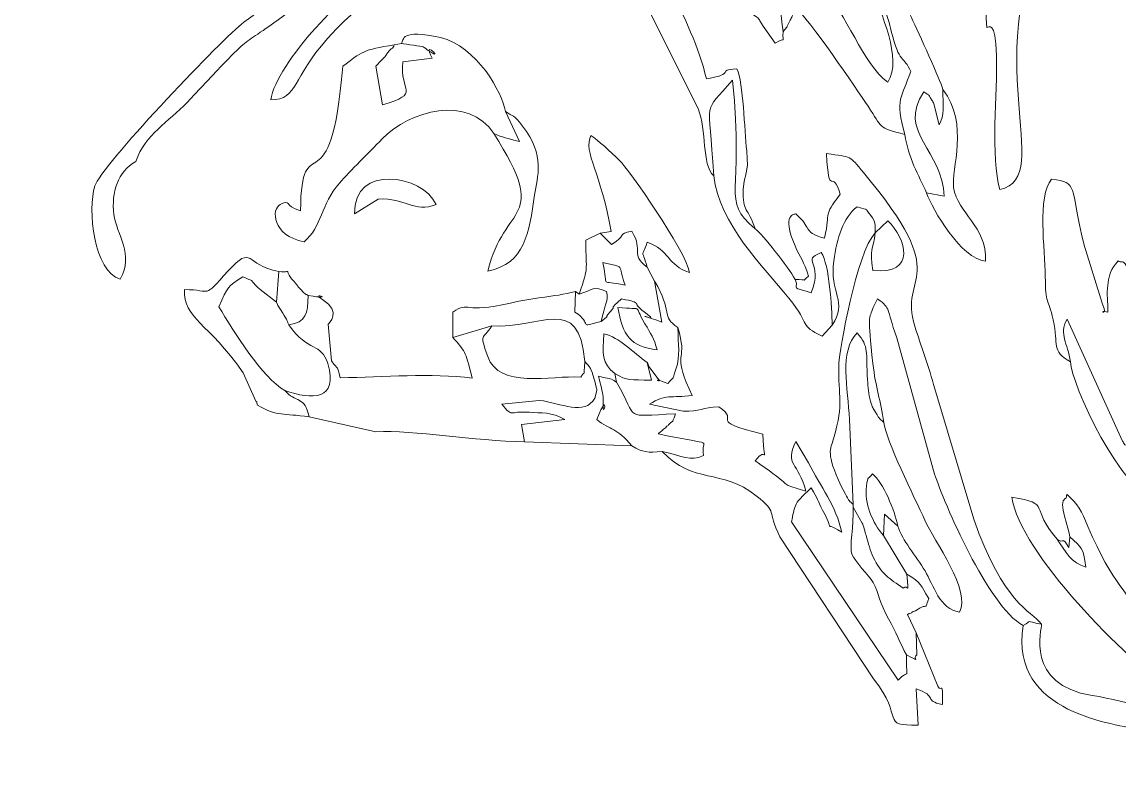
# Model space of a CAD drawing. Header units: millimetres. Extents: x -354 to 179, y -174 to 113.
# Drawn here: x -321.69 to -294.89, y 15.82 to 34.22 of the extents above; entities that cross this region are included whole.
import ezdxf

# ---------------------------------------------------------------- set-up
doc = ezdxf.new("R2010")
doc.units = ezdxf.units.MM
doc.linetypes.add('K5LT32769', pattern=[0])
doc.layers.add('layer 1', color=7, linetype='Continuous')

msp = doc.modelspace()

# ---------------------------------------------------------------- linework, layer by layer
at = {"layer": 'layer 1', "color": 7, "linetype": 'K5LT32769', "lineweight": 18}
for points, knots in [([(-304.1, 37.424), (-304.1, 37.424), (-304.289, 37.984), (-304.289, 37.984), (-304.287, 38.269), (-304.274, 38.24), (-304.54, 38.547), (-304.54, 38.547), (-305.272, 38.277), (-305.272, 38.277), (-305.416, 38.636), (-305.638, 38.902), (-305.917, 39.012), (-306.25, 39.483), (-305.956, 39.163), (-306.363, 39.289), (-306.363, 39.289), (-306.166, 38.766), (-306.166, 38.766), (-306.069, 38.38), (-305.225, 37.352), (-304.953, 36.714), (-304.806, 36.367), (-304.579, 35.83), (-304.41, 35.522), (-304.155, 35.059), (-304.037, 35.055), (-303.811, 34.385), (-303.608, 34.235), (-303.722, 34.31), (-303.584, 34.114), (-303.584, 34.114), (-303.289, 33.696), (-303.289, 33.696), (-303.009, 33.877), (-303.118, 33.655), (-303.098, 33.977), (-303.198, 34.695), (-303.108, 34.539), (-303.465, 35.135), (-303.434, 35.158), (-303.391, 35.183), (-303.367, 35.196), (-303.345, 35.208), (-303.299, 35.238), (-303.274, 35.252), (-303.274, 35.252), (-302.954, 35.385), (-302.954, 35.385), (-303.033, 35.626), (-303.293, 36.312), (-303.413, 36.512), (-303.79, 37.137), (-303.819, 36.663), (-304.1, 37.424)], [0, 0, 0, 0, 0.052632, 0.052632, 0.052632, 0.105263, 0.105263, 0.105263, 0.157895, 0.157895, 0.157895, 0.210526, 0.210526, 0.210526, 0.263158, 0.263158, 0.263158, 0.315789, 0.315789, 0.315789, 0.368421, 0.368421, 0.368421, 0.421053, 0.421053, 0.421053, 0.473684, 0.473684, 0.473684, 0.526316, 0.526316, 0.526316, 0.578947, 0.578947, 0.578947, 0.631579, 0.631579, 0.631579, 0.684211, 0.684211, 0.684211, 0.736842, 0.736842, 0.736842, 0.789474, 0.789474, 0.789474, 0.842105, 0.842105, 0.842105, 0.894737, 0.894737, 0.894737, 1, 1, 1, 1]), ([(-300.714, 36.169), (-300.956, 36.408), (-301.684, 38.252), (-301.603, 39.029), (-301.956, 39.339), (-301.617, 39.146), (-302.025, 39.259), (-302.077, 38.249), (-301.838, 38.392), (-302.279, 38.011), (-302.279, 38.011), (-302.196, 37.638), (-302.196, 37.638), (-301.996, 37.129), (-301.794, 36.856), (-301.557, 36.361), (-301.331, 35.889), (-301.148, 35.523), (-300.938, 35.074), (-300.672, 34.788), (-300.542, 34.363), (-300.455, 33.992), (-300.262, 33.178), (-300.145, 33.399), (-299.98, 33.009), (-300.185, 32.386), (-300.384, 32.331), (-300.122, 31.469), (-300.048, 30.899), (-299.782, 30.475), (-299.595, 30.041), (-299.595, 30.041), (-299.164, 29.958), (-299.164, 29.958), (-299.184, 31.076), (-300.326, 31.511), (-299.663, 32.508), (-299.497, 32.392), (-299.589, 32.506), (-299.464, 32.307), (-299.448, 32.282), (-299.43, 32.247), (-299.416, 32.22), (-299.416, 32.22), (-299.288, 31.701), (-299.288, 31.701), (-299.135, 31.937), (-299.197, 32.167), (-299.195, 32.571), (-299.258, 32.799), (-299.781, 33.937), (-299.964, 34.327), (-300.203, 34.836), (-300.649, 35.766), (-300.714, 36.169)], [0, 0, 0, 0, 0.052632, 0.052632, 0.052632, 0.105263, 0.105263, 0.105263, 0.157895, 0.157895, 0.157895, 0.210526, 0.210526, 0.210526, 0.263158, 0.263158, 0.263158, 0.315789, 0.315789, 0.315789, 0.368421, 0.368421, 0.368421, 0.421053, 0.421053, 0.421053, 0.473684, 0.473684, 0.473684, 0.526316, 0.526316, 0.526316, 0.578947, 0.578947, 0.578947, 0.631579, 0.631579, 0.631579, 0.684211, 0.684211, 0.684211, 0.736842, 0.736842, 0.736842, 0.789474, 0.789474, 0.789474, 0.842105, 0.842105, 0.842105, 0.894737, 0.894737, 0.894737, 1, 1, 1, 1]), ([(-297.038, 37.635), (-297.396, 36.55), (-298.266, 35.253), (-298.121, 34.085), (-298.077, 34.07), (-297.91, 34.293), (-297.885, 33.4), (-297.86, 32.507), (-298.038, 30.894), (-297.801, 30.121), (-296.379, 30.45), (-298.472, 33.362), (-296.45, 37.04), (-295.848, 38.135), (-296.684, 37.439), (-296.019, 38.489), (-295.88, 38.71), (-295.856, 38.692), (-295.783, 39.007), (-296.243, 38.871), (-296.246, 38.824), (-296.521, 38.376), (-296.747, 38.011), (-296.787, 37.934), (-297.038, 37.635)], [0, 0, 0, 0, 0.111111, 0.111111, 0.111111, 0.222222, 0.222222, 0.222222, 0.333333, 0.333333, 0.333333, 0.444444, 0.444444, 0.444444, 0.555556, 0.555556, 0.555556, 0.666667, 0.666667, 0.666667, 0.777778, 0.777778, 0.777778, 1, 1, 1, 1]), ([(-312.71, 37.334), (-312.939, 37.044), (-313.196, 36.96), (-313.615, 36.72), (-313.615, 36.72), (-314.046, 36.474), (-314.36, 36.32), (-314.873, 36.416), (-314.873, 36.416), (-315.224, 36.202), (-315.224, 36.202), (-316.232, 35.823), (-317.826, 36.48), (-318.437, 35.51), (-318.437, 35.51), (-318.408, 35.493), (-318.365, 35.482), (-318.343, 35.474), (-318.343, 35.474), (-318.32, 35.466), (-318.274, 35.448), (-318.247, 35.438), (-318.247, 35.438), (-318.247, 35.438), (-319.045, 35.143), (-319.045, 35.143), (-319.045, 35.143), (-319.174, 35.597), (-319.174, 35.597), (-319.471, 35.974), (-319.662, 35.727), (-320.534, 35.787), (-320.534, 35.787), (-320.006, 36.034), (-320.247, 35.75), (-319.914, 36.081), (-320.556, 36.186), (-320.656, 36.218), (-321.035, 35.76), (-321.035, 35.76), (-320.175, 35.538), (-320.175, 35.538), (-319.762, 35.546), (-319.828, 35.644), (-319.424, 35.586), (-319.424, 35.586), (-319.424, 35.586), (-319.195, 35.51), (-319.195, 35.51), (-319.398, 35.087), (-319.103, 35.368), (-319.587, 35.153), (-319.587, 35.153), (-319.587, 35.153), (-321.011, 34.704), (-321.011, 34.704), (-321.691, 34.775), (-321.325, 34.71), (-321.465, 34.573), (-320.193, 34.474), (-319.544, 34.567), (-318.296, 34.613), (-318.296, 34.613), (-316.225, 34.688), (-316.744, 34.85), (-315.984, 34.964), (-315.984, 34.964), (-315.984, 34.964), (-315.431, 34.885), (-315.431, 34.885), (-315.736, 34.528), (-316.024, 34.423), (-316.327, 34.166), (-316.975, 33.614), (-319.75, 30.71), (-319.91, 30.211), (-319.91, 30.211), (-320.095, 29.637), (-319.93, 28.114), (-319.295, 27.938), (-319.295, 27.938), (-318.938, 28.531), (-319.382, 29.032), (-319.444, 29.512), (-319.444, 29.512), (-319.514, 30.057), (-319.345, 30.562), (-318.912, 30.807), (-318.912, 30.807), (-318.672, 31.481), (-318.113, 31.771), (-317.658, 32.252), (-315.678, 34.346), (-316.711, 33.276), (-314.863, 34.699), (-314.863, 34.699), (-314.562, 34.931), (-314.372, 35.115), (-314.122, 35.339), (-314.122, 35.339), (-313.418, 35.976), (-313.418, 35.976), (-314.164, 35.891), (-314.164, 35.891), (-314.057, 36.169), (-314.025, 36.373), (-313.728, 36.474), (-313.728, 36.474), (-313.002, 36.72), (-313.377, 36.532), (-313.254, 36.261), (-313.254, 36.261), (-312.813, 36.555), (-312.718, 36.69), (-312.383, 36.979), (-311.593, 37.66), (-311.811, 37.237), (-311.558, 37.885), (-311.558, 37.885), (-312.214, 37.766), (-312.138, 37.619), (-312.71, 37.334)], [0, 0, 0, 0, 0.027778, 0.027778, 0.027778, 0.027778, 0.055556, 0.055556, 0.055556, 0.083333, 0.083333, 0.083333, 0.111111, 0.111111, 0.111111, 0.111111, 0.138889, 0.138889, 0.138889, 0.138889, 0.166667, 0.166667, 0.166667, 0.166667, 0.194444, 0.194444, 0.194444, 0.222222, 0.222222, 0.222222, 0.25, 0.25, 0.25, 0.25, 0.277778, 0.277778, 0.277778, 0.305556, 0.305556, 0.305556, 0.333333, 0.333333, 0.333333, 0.361111, 0.361111, 0.361111, 0.361111, 0.388889, 0.388889, 0.388889, 0.416667, 0.416667, 0.416667, 0.416667, 0.444444, 0.444444, 0.444444, 0.472222, 0.472222, 0.472222, 0.5, 0.5, 0.5, 0.5, 0.527778, 0.527778, 0.527778, 0.527778, 0.555556, 0.555556, 0.555556, 0.583333, 0.583333, 0.583333, 0.611111, 0.611111, 0.611111, 0.611111, 0.638889, 0.638889, 0.638889, 0.638889, 0.666667, 0.666667, 0.666667, 0.666667, 0.694444, 0.694444, 0.694444, 0.694444, 0.722222, 0.722222, 0.722222, 0.75, 0.75, 0.75, 0.75, 0.777778, 0.777778, 0.777778, 0.805556, 0.805556, 0.833333, 0.833333, 0.833333, 0.861111, 0.861111, 0.861111, 0.861111, 0.888889, 0.888889, 0.888889, 0.888889, 0.916667, 0.916667, 0.916667, 0.944444, 0.944444, 0.944444, 0.944444, 1, 1, 1, 1]), ([(-300.938, 35.074), (-300.714, 34.428), (-300.173, 33.327), (-300.539, 32.748), (-301.138, 33.17), (-301.56, 34.457), (-302.14, 35.045), (-303.087, 36.004), (-302.946, 36.905), (-303.448, 37.363), (-303.763, 37.559), (-303.637, 37.081), (-303.729, 37.604), (-303.931, 37.21), (-303.649, 37.493), (-304.1, 37.424), (-303.819, 36.663), (-303.79, 37.137), (-303.413, 36.512), (-303.293, 36.312), (-303.033, 35.626), (-302.954, 35.385), (-302.954, 35.385), (-303.274, 35.252), (-303.274, 35.252), (-303.299, 35.238), (-303.345, 35.208), (-303.367, 35.196), (-303.391, 35.183), (-303.434, 35.158), (-303.465, 35.135), (-303.108, 34.539), (-303.198, 34.695), (-303.098, 33.977), (-302.983, 34.119), (-303.031, 34.051), (-302.922, 34.26), (-302.907, 34.287), (-302.888, 34.329), (-302.875, 34.356), (-302.862, 34.382), (-302.841, 34.428), (-302.831, 34.45), (-302.82, 34.472), (-302.806, 34.514), (-302.789, 34.544), (-302.475, 34.327), (-301.305, 32.573), (-301.022, 32.156), (-300.661, 31.625), (-300.808, 31.645), (-300.122, 31.469), (-300.384, 32.331), (-300.185, 32.386), (-299.98, 33.009), (-300.145, 33.399), (-300.262, 33.178), (-300.455, 33.992), (-300.542, 34.363), (-300.672, 34.788), (-300.938, 35.074)], [0, 0, 0, 0, 0.047619, 0.047619, 0.047619, 0.095238, 0.095238, 0.095238, 0.142857, 0.142857, 0.142857, 0.190476, 0.190476, 0.190476, 0.238095, 0.238095, 0.238095, 0.285714, 0.285714, 0.285714, 0.333333, 0.333333, 0.333333, 0.380952, 0.380952, 0.380952, 0.428571, 0.428571, 0.428571, 0.47619, 0.47619, 0.47619, 0.52381, 0.52381, 0.52381, 0.571429, 0.571429, 0.571429, 0.619048, 0.619048, 0.619048, 0.666667, 0.666667, 0.666667, 0.714286, 0.714286, 0.714286, 0.761905, 0.761905, 0.761905, 0.809524, 0.809524, 0.809524, 0.857143, 0.857143, 0.857143, 0.904762, 0.904762, 0.904762, 1, 1, 1, 1]), ([(-305.833, 35.055), (-305.833, 35.055), (-306.391, 35.915), (-306.391, 35.915), (-306.489, 35.508), (-306.489, 35.508), (-306.736, 35.855), (-306.858, 36.099), (-307.306, 36.372), (-307.306, 36.372), (-305.176, 32.104), (-305.176, 32.104), (-304.951, 31.561), (-305.096, 30.755), (-304.791, 30.455), (-304.913, 32.456), (-305.068, 31.934), (-304.332, 32.796), (-304.03, 29.91), (-304.645, 29.923), (-303.779, 29.163), (-303.953, 29.697), (-304.095, 29.55), (-304.069, 30.125), (-304.05, 30.558), (-303.924, 30.462), (-303.987, 31.067), (-304.042, 31.592), (-304.066, 32.716), (-304.224, 33.073), (-304.775, 33.03), (-304.199, 32.968), (-304.971, 32.824), (-305.141, 33.603), (-305.539, 34.35), (-305.833, 35.055)], [0, 0, 0, 0, 0.076923, 0.076923, 0.153846, 0.153846, 0.153846, 0.230769, 0.230769, 0.230769, 0.307692, 0.307692, 0.307692, 0.384615, 0.384615, 0.384615, 0.461538, 0.461538, 0.461538, 0.538462, 0.538462, 0.538462, 0.615385, 0.615385, 0.615385, 0.692308, 0.692308, 0.692308, 0.769231, 0.769231, 0.769231, 0.846154, 0.846154, 0.846154, 1, 1, 1, 1]), ([(-312.874, 35.437), (-313.734, 35.064), (-315.475, 33.217), (-315.613, 32.311), (-314.925, 32.337), (-315.103, 32.836), (-314.224, 33.81), (-312.969, 35.202), (-313.196, 34.39), (-312.646, 35.259), (-312.646, 35.259), (-313.052, 35.101), (-313.052, 35.101), (-312.942, 35.203), (-312.974, 35.304), (-312.874, 35.437)], [0, 0, 0, 0, 0.166667, 0.166667, 0.166667, 0.333333, 0.333333, 0.333333, 0.5, 0.5, 0.5, 0.666667, 0.666667, 0.666667, 1, 1, 1, 1]), ([(-309.881, 32.033), (-309.954, 32.489), (-310.583, 33.629), (-311.47, 33.835), (-312.439, 34.061), (-312.373, 33.775), (-312.415, 33.694), (-312.332, 33.679), (-311.907, 33.615), (-311.893, 33.609), (-311.863, 33.597), (-311.786, 33.535), (-311.768, 33.523), (-311.33, 33.211), (-311.945, 33.853), (-311.671, 33.33), (-311.671, 33.33), (-312.387, 33.242), (-312.387, 33.242), (-312.477, 32.497), (-311.91, 32.488), (-312.882, 32.191), (-312.882, 32.191), (-313.042, 33.134), (-313.042, 33.134), (-312.922, 33.281), (-312.816, 33.37), (-312.815, 33.372), (-312.809, 33.379), (-312.726, 33.538), (-312.669, 33.557), (-312.613, 33.575), (-312.618, 33.621), (-312.596, 33.655), (-313.351, 33.541), (-313.398, 33.484), (-313.854, 33.134), (-314.144, 29.526), (-314.874, 31.752), (-314.885, 29.602), (-314.885, 29.602), (-315.32, 29.738), (-315.094, 29.889), (-315.379, 29.759), (-315.605, 29.656), (-315.581, 28.986), (-314.793, 28.85), (-314.374, 29.203), (-314.384, 29.769), (-313.937, 30.278), (-313.65, 30.604), (-313.241, 30.997), (-312.893, 31.359), (-312.226, 32.054), (-310.772, 32.45), (-310.166, 31.489), (-309.947, 31.396), (-309.842, 31.375), (-309.539, 31.299), (-309.539, 31.299), (-309.881, 32.033), (-309.881, 32.033)], [0, 0, 0, 0, 0.047619, 0.047619, 0.047619, 0.095238, 0.095238, 0.095238, 0.142857, 0.142857, 0.142857, 0.190476, 0.190476, 0.190476, 0.238095, 0.238095, 0.238095, 0.285714, 0.285714, 0.285714, 0.333333, 0.333333, 0.333333, 0.380952, 0.380952, 0.380952, 0.428571, 0.428571, 0.428571, 0.47619, 0.47619, 0.47619, 0.52381, 0.52381, 0.52381, 0.571429, 0.571429, 0.571429, 0.619048, 0.619048, 0.619048, 0.619048, 0.666667, 0.666667, 0.666667, 0.714286, 0.714286, 0.714286, 0.761905, 0.761905, 0.761905, 0.809524, 0.809524, 0.809524, 0.857143, 0.857143, 0.857143, 0.904762, 0.904762, 0.904762, 1, 1, 1, 1]), ([(-312.415, 33.694), (-312.415, 33.694), (-312.596, 33.655), (-312.596, 33.655), (-312.618, 33.621), (-312.613, 33.575), (-312.669, 33.557), (-312.726, 33.538), (-312.809, 33.379), (-312.815, 33.372), (-312.816, 33.37), (-312.922, 33.281), (-313.042, 33.134), (-313.042, 33.134), (-312.882, 32.191), (-312.882, 32.191), (-311.91, 32.488), (-312.477, 32.497), (-312.387, 33.242), (-312.387, 33.242), (-311.671, 33.33), (-311.671, 33.33), (-311.945, 33.853), (-311.33, 33.211), (-311.768, 33.523), (-311.786, 33.535), (-311.863, 33.597), (-311.893, 33.609), (-311.907, 33.615), (-312.332, 33.679), (-312.415, 33.694)], [0, 0, 0, 0, 0.090909, 0.090909, 0.090909, 0.181818, 0.181818, 0.181818, 0.272727, 0.272727, 0.272727, 0.363636, 0.363636, 0.363636, 0.454545, 0.454545, 0.454545, 0.545455, 0.545455, 0.545455, 0.636364, 0.636364, 0.636364, 0.727273, 0.727273, 0.727273, 0.818182, 0.818182, 0.818182, 1, 1, 1, 1]), ([(-302.806, 27.929), (-302.965, 28.223), (-303.608, 29.044), (-303.779, 29.163), (-304.645, 29.923), (-304.03, 29.91), (-304.332, 32.796), (-305.068, 31.934), (-304.913, 32.456), (-304.791, 30.455), (-304.663, 29.292), (-303.583, 28.241), (-302.958, 27.469), (-302.401, 26.783), (-302.712, 26.81), (-302.143, 26.542), (-302.143, 26.542), (-301.901, 26.809), (-301.901, 26.809), (-301.906, 27.264), (-301.966, 28.275), (-302.164, 28.583), (-302.692, 28.383), (-302.089, 28.367), (-302.414, 27.604), (-302.994, 27.762), (-302.678, 27.692), (-302.806, 27.929)], [0, 0, 0, 0, 0.1, 0.1, 0.1, 0.2, 0.2, 0.2, 0.3, 0.3, 0.3, 0.4, 0.4, 0.4, 0.5, 0.5, 0.5, 0.6, 0.6, 0.6, 0.7, 0.7, 0.7, 0.8, 0.8, 0.8, 1, 1, 1, 1]), ([(-299.195, 32.571), (-299.197, 32.167), (-299.135, 31.937), (-299.288, 31.701), (-299.288, 31.701), (-299.416, 32.22), (-299.416, 32.22), (-299.43, 32.247), (-299.448, 32.282), (-299.464, 32.307), (-299.589, 32.506), (-299.497, 32.392), (-299.663, 32.508), (-300.326, 31.511), (-299.184, 31.076), (-299.164, 29.958), (-299.164, 29.958), (-299.595, 30.041), (-299.595, 30.041), (-299.445, 29.633), (-298.75, 28.427), (-298.15, 28.373), (-298.125, 29.251), (-298.834, 29.53), (-298.932, 30.175), (-298.999, 30.61), (-298.539, 31.718), (-299.195, 32.571)], [0, 0, 0, 0, 0.1, 0.1, 0.1, 0.2, 0.2, 0.2, 0.3, 0.3, 0.3, 0.4, 0.4, 0.4, 0.5, 0.5, 0.5, 0.6, 0.6, 0.6, 0.7, 0.7, 0.7, 0.8, 0.8, 0.8, 1, 1, 1, 1]), ([(-309.881, 32.033), (-309.881, 32.033), (-309.539, 31.299), (-309.539, 31.299), (-309.842, 31.375), (-309.947, 31.396), (-310.166, 31.489), (-308.771, 29.319), (-309.911, 29.813), (-310.312, 28.129), (-309.402, 28.317), (-309.303, 29.062), (-309.167, 29.995), (-309.102, 30.435), (-308.897, 30.952), (-309.463, 31.675), (-309.692, 31.969), (-309.674, 31.893), (-309.881, 32.033)], [0, 0, 0, 0, 0.142857, 0.142857, 0.142857, 0.285714, 0.285714, 0.285714, 0.428571, 0.428571, 0.428571, 0.571429, 0.571429, 0.571429, 0.714286, 0.714286, 0.714286, 1, 1, 1, 1]), ([(-307.565, 29.058), (-307.565, 29.058), (-307.291, 28.784), (-307.291, 28.784), (-306.913, 29), (-307.163, 29.035), (-306.791, 29.104), (-306.489, 28.586), (-306.859, 28.574), (-306.416, 28.227), (-306.562, 28.752), (-306.561, 28.387), (-306.415, 28.835), (-305.877, 28.656), (-305.924, 28.263), (-305.382, 28.094), (-305.472, 28.64), (-306.898, 30.644), (-307.082, 30.827), (-307.324, 31.067), (-307.621, 31.319), (-307.791, 31.446), (-307.995, 31.037), (-307.526, 30.503), (-307.299, 29.099), (-307.299, 29.099), (-307.565, 29.058), (-307.565, 29.058)], [0, 0, 0, 0, 0.1, 0.1, 0.1, 0.2, 0.2, 0.2, 0.3, 0.3, 0.3, 0.4, 0.4, 0.4, 0.5, 0.5, 0.5, 0.6, 0.6, 0.6, 0.7, 0.7, 0.7, 0.8, 0.8, 0.8, 1, 1, 1, 1]), ([(-302.806, 27.929), (-302.678, 27.692), (-302.994, 27.762), (-302.414, 27.604), (-302.414, 27.604), (-302.089, 28.367), (-302.692, 28.383), (-302.164, 28.583), (-302.164, 28.583), (-301.966, 28.275), (-301.906, 27.264), (-301.901, 26.809), (-301.901, 26.809), (-301.506, 27.381), (-301.97, 27.604), (-301.86, 28.382), (-301.86, 28.382), (-301.781, 28.942), (-301.625, 29.436), (-301.289, 29.701), (-301.289, 29.701), (-300.951, 29.568), (-301.161, 29.754), (-300.958, 29.49), (-300.958, 29.49), (-300.818, 29.308), (-300.859, 29.29), (-300.848, 29.068), (-300.848, 29.068), (-301.299, 28.578), (-301.727, 26.164), (-301.735, 25.889), (-301.735, 25.889), (-301.759, 24.974), (-301.595, 24.98), (-301.865, 24.035), (-301.865, 24.035), (-301.938, 23.778), (-302.064, 23.698), (-301.675, 22.878), (-301.675, 22.878), (-301.675, 22.878), (-301.585, 22.697), (-301.585, 22.697), (-301.462, 22.489), (-301.545, 22.585), (-301.386, 22.428), (-301.386, 22.428), (-301.473, 24.505), (-301.473, 24.505), (-301.518, 25.273), (-301.734, 26.17), (-301.289, 26.626), (-300.985, 26.267), (-301.082, 26.179), (-301.034, 25.472), (-301.034, 25.472), (-301.022, 25.301), (-301.013, 25.124), (-300.962, 24.957), (-300.962, 24.957), (-300.907, 24.777), (-300.915, 24.806), (-300.841, 24.685), (-300.841, 24.685), (-300.708, 24.468), (-300.773, 24.573), (-300.634, 24.435), (-300.714, 24.98), (-300.836, 25.272), (-300.904, 25.875), (-300.904, 25.875), (-301.042, 27.087), (-300.991, 26.96), (-300.897, 27.24), (-300.897, 27.24), (-300.897, 27.24), (-300.789, 27.455), (-300.789, 27.455), (-300.443, 27.189), (-300.592, 27.265), (-300.323, 26.504), (-300.323, 26.504), (-300.323, 26.504), (-299.396, 23.173), (-299.396, 23.173), (-299.174, 22.482), (-298.093, 19.954), (-297.235, 19.471), (-297.235, 19.471), (-296.984, 19.611), (-297.232, 19.588), (-296.783, 19.505), (-296.783, 19.505), (-297.056, 19.856), (-297.711, 19.99), (-298.441, 22.074), (-298.441, 22.074), (-298.441, 22.074), (-299.394, 25.259), (-299.394, 25.259), (-299.534, 25.782), (-299.734, 26.328), (-299.88, 26.784), (-299.88, 26.784), (-300.298, 28.082), (-298.89, 27.862), (-301.135, 30.542), (-301.135, 30.542), (-301.493, 30.968), (-301.402, 30.913), (-302.038, 31.003), (-302.038, 31.003), (-301.974, 29.861), (-301.889, 30.684), (-301.704, 30.008), (-301.704, 30.008), (-302.144, 29.408), (-301.923, 29.664), (-302.086, 28.932), (-302.086, 28.932), (-302.652, 29.101), (-302.373, 29.181), (-302.789, 29.53), (-302.789, 29.53), (-302.801, 29.512), (-303.15, 29.551), (-302.806, 28.75), (-302.806, 28.75), (-302.67, 28.434), (-302.596, 28.392), (-302.476, 28.007), (-302.476, 28.007), (-302.665, 27.856), (-302.468, 27.932), (-302.806, 27.929)], [0, 0, 0, 0, 0.027027, 0.027027, 0.027027, 0.027027, 0.054054, 0.054054, 0.054054, 0.054054, 0.081081, 0.081081, 0.081081, 0.081081, 0.108108, 0.108108, 0.108108, 0.108108, 0.135135, 0.135135, 0.135135, 0.135135, 0.162162, 0.162162, 0.162162, 0.162162, 0.189189, 0.189189, 0.189189, 0.189189, 0.216216, 0.216216, 0.216216, 0.216216, 0.243243, 0.243243, 0.243243, 0.243243, 0.27027, 0.27027, 0.27027, 0.27027, 0.297297, 0.297297, 0.297297, 0.324324, 0.324324, 0.324324, 0.351351, 0.351351, 0.351351, 0.378378, 0.378378, 0.378378, 0.405405, 0.405405, 0.405405, 0.405405, 0.432432, 0.432432, 0.432432, 0.432432, 0.459459, 0.459459, 0.459459, 0.459459, 0.486486, 0.486486, 0.486486, 0.513514, 0.513514, 0.513514, 0.513514, 0.540541, 0.540541, 0.540541, 0.540541, 0.567568, 0.567568, 0.567568, 0.594595, 0.594595, 0.594595, 0.594595, 0.621622, 0.621622, 0.621622, 0.648649, 0.648649, 0.648649, 0.648649, 0.675676, 0.675676, 0.675676, 0.675676, 0.702703, 0.702703, 0.702703, 0.702703, 0.72973, 0.72973, 0.72973, 0.756757, 0.756757, 0.756757, 0.756757, 0.783784, 0.783784, 0.783784, 0.783784, 0.810811, 0.810811, 0.810811, 0.810811, 0.837838, 0.837838, 0.837838, 0.837838, 0.864865, 0.864865, 0.864865, 0.864865, 0.891892, 0.891892, 0.891892, 0.891892, 0.918919, 0.918919, 0.918919, 0.918919, 0.945946, 0.945946, 0.945946, 0.945946, 1, 1, 1, 1]), ([(-312.986, 29.891), (-312.315, 29.924), (-312.113, 29.546), (-311.574, 29.758), (-311.897, 30.484), (-313.603, 30.767), (-313.565, 29.528), (-313.565, 29.528), (-312.986, 29.891), (-312.986, 29.891)], [0, 0, 0, 0, 0.25, 0.25, 0.25, 0.5, 0.5, 0.5, 1, 1, 1, 1]), ([(-296.075, 25.912), (-296.144, 26.388), (-296.366, 26.564), (-296.162, 26.959), (-296.162, 26.959), (-294.807, 23.98), (-294.807, 23.98), (-294.79, 23.951), (-294.769, 23.917), (-294.752, 23.891), (-294.752, 23.891), (-294.426, 23.873), (-294.426, 23.873), (-294.321, 24.285), (-294.43, 24.204), (-294.457, 24.662), (-294.457, 24.662), (-294.075, 24.547), (-294.075, 24.547), (-294.22, 24.921), (-294.476, 25.173), (-294.286, 25.617), (-294.142, 25.401), (-293.841, 24.457), (-293.759, 24.173), (-293.423, 24.443), (-293.152, 23.623), (-293.717, 25.29), (-293.717, 25.29), (-294.439, 27.348), (-294.439, 27.348), (-294.741, 28.641), (-294.781, 28.275), (-294.912, 28.382), (-295.098, 28.157), (-295.136, 28.107), (-295.179, 27.623), (-295.184, 27.563), (-295.161, 27.23), (-295.162, 27.132), (-295.448, 27.205), (-295.138, 26.98), (-295.296, 27.321), (-295.296, 27.321), (-295.745, 28.768), (-295.745, 28.768), (-296.109, 30.27), (-295.873, 30.28), (-296.537, 30.379), (-296.898, 29.944), (-296.697, 28.669), (-296.693, 28.001), (-296.688, 27.292), (-296.623, 27.493), (-296.501, 26.943), (-296.359, 26.301), (-296.566, 26.202), (-296.075, 25.912)], [0, 0, 0, 0, 0.05, 0.05, 0.05, 0.1, 0.1, 0.1, 0.15, 0.15, 0.15, 0.2, 0.2, 0.2, 0.25, 0.25, 0.25, 0.3, 0.3, 0.3, 0.35, 0.35, 0.35, 0.4, 0.4, 0.4, 0.45, 0.45, 0.45, 0.5, 0.5, 0.5, 0.55, 0.55, 0.55, 0.6, 0.6, 0.6, 0.65, 0.65, 0.65, 0.7, 0.7, 0.7, 0.75, 0.75, 0.75, 0.8, 0.8, 0.8, 0.85, 0.85, 0.85, 0.9, 0.9, 0.9, 1, 1, 1, 1]), ([(-300.848, 29.068), (-300.898, 28.627), (-300.994, 28.69), (-300.906, 28.145), (-299.827, 28.037), (-300.092, 28.925), (-300.539, 29.362), (-300.539, 29.362), (-300.848, 29.068), (-300.848, 29.068)], [0, 0, 0, 0, 0.25, 0.25, 0.25, 0.5, 0.5, 0.5, 1, 1, 1, 1]), ([(-300.848, 29.068), (-300.848, 29.068), (-300.539, 29.362), (-300.539, 29.362), (-300.092, 28.925), (-299.827, 28.037), (-300.906, 28.145), (-300.994, 28.69), (-300.898, 28.627), (-300.848, 29.068)], [0, 0, 0, 0, 0.25, 0.25, 0.25, 0.5, 0.5, 0.5, 1, 1, 1, 1]), ([(-306.235, 27.882), (-306.235, 27.882), (-306.416, 28.227), (-306.416, 28.227), (-306.859, 28.574), (-306.489, 28.586), (-306.791, 29.104), (-307.163, 29.035), (-306.913, 29), (-307.291, 28.784), (-307.291, 28.784), (-307.565, 29.058), (-307.565, 29.058), (-307.917, 28.883), (-307.917, 28.883), (-307.915, 28.058), (-307.838, 28.301), (-308.076, 27.567), (-307.746, 27.675), (-307.716, 27.781), (-307.415, 27.633), (-307.35, 27.405), (-307.466, 27.303), (-307.54, 26.904), (-307.255, 27.128), (-307.523, 26.912), (-307.318, 27.14), (-307.148, 27.329), (-307.384, 27.16), (-307.041, 27.452), (-306.475, 27.344), (-306.859, 27.379), (-306.421, 27.082), (-306.052, 26.83), (-306.966, 27.215), (-306.06, 26.883), (-306.06, 26.883), (-306.235, 27.882), (-306.235, 27.882)], [0, 0, 0, 0, 0.071429, 0.071429, 0.071429, 0.142857, 0.142857, 0.142857, 0.214286, 0.214286, 0.214286, 0.285714, 0.285714, 0.357143, 0.357143, 0.357143, 0.428571, 0.428571, 0.428571, 0.5, 0.5, 0.5, 0.571429, 0.571429, 0.571429, 0.642857, 0.642857, 0.642857, 0.714286, 0.714286, 0.714286, 0.785714, 0.785714, 0.785714, 0.857143, 0.857143, 0.857143, 1, 1, 1, 1]), ([(-315.271, 25.215), (-315.813, 25.519), (-316.529, 26.67), (-316.879, 27.257), (-316.653, 27.754), (-316.683, 27.761), (-316.294, 27.988), (-315.924, 27.837), (-316.192, 27.958), (-315.872, 27.685), (-315.872, 27.685), (-315.47, 27.373), (-315.47, 27.373), (-315.419, 28.12), (-315.419, 28.12), (-316.25, 28.275), (-316.04, 28.802), (-316.653, 28.134), (-317.302, 27.425), (-317.017, 27.686), (-317.72, 27.678), (-317.757, 26.974), (-317.143, 26.881), (-316.284, 25.644), (-316.284, 25.644), (-315.976, 24.953), (-315.976, 24.953), (-315.935, 24.937), (-315.957, 24.885), (-315.939, 24.855), (-315.424, 24.567), (-315.323, 24.668), (-314.677, 24.571), (-314.775, 25.09), (-315.01, 24.904), (-315.271, 25.215)], [0, 0, 0, 0, 0.076923, 0.076923, 0.076923, 0.153846, 0.153846, 0.153846, 0.230769, 0.230769, 0.230769, 0.307692, 0.307692, 0.384615, 0.384615, 0.384615, 0.461538, 0.461538, 0.461538, 0.538462, 0.538462, 0.538462, 0.615385, 0.615385, 0.615385, 0.692308, 0.692308, 0.692308, 0.769231, 0.769231, 0.769231, 0.846154, 0.846154, 0.846154, 1, 1, 1, 1]), ([(-315.419, 28.12), (-315.419, 28.12), (-315.47, 27.373), (-315.47, 27.373), (-315.394, 27.183), (-315.492, 27.396), (-315.318, 27.101), (-315.22, 26.934), (-315.229, 26.974), (-315.175, 26.817), (-314.743, 26.885), (-314.707, 27.093), (-314.698, 27.535), (-314.848, 27.647), (-314.644, 27.444), (-314.881, 27.682), (-315.012, 27.812), (-314.908, 27.726), (-315.051, 27.882), (-315.367, 28.228), (-314.993, 28.091), (-315.419, 28.12)], [0, 0, 0, 0, 0.125, 0.125, 0.125, 0.25, 0.25, 0.25, 0.375, 0.375, 0.375, 0.5, 0.5, 0.5, 0.625, 0.625, 0.625, 0.75, 0.75, 0.75, 1, 1, 1, 1]), ([(-307.5, 28.338), (-307.343, 27.666), (-307.618, 27.952), (-306.959, 27.784), (-307.141, 28.324), (-306.939, 28.211), (-307.5, 28.338)], [0, 0, 0, 0, 0.333333, 0.333333, 0.333333, 1, 1, 1, 1]), ([(-306.959, 27.784), (-307.618, 27.952), (-307.343, 27.666), (-307.5, 28.338), (-306.939, 28.211), (-307.141, 28.324), (-306.959, 27.784)], [0, 0, 0, 0, 0.333333, 0.333333, 0.333333, 1, 1, 1, 1]), ([(-306.235, 27.882), (-306.235, 27.882), (-306.06, 26.883), (-306.06, 26.883), (-306.966, 27.215), (-306.052, 26.83), (-306.421, 27.082), (-306.421, 27.082), (-306.859, 27.379), (-306.475, 27.344), (-307.041, 27.452), (-307.041, 27.452), (-307.384, 27.16), (-307.148, 27.329), (-307.318, 27.14), (-307.523, 26.912), (-307.255, 27.128), (-307.54, 26.904), (-307.54, 26.904), (-308.167, 26.728), (-307.707, 26.837), (-308.186, 27.13), (-308.186, 27.13), (-308.186, 27.13), (-308.165, 27.632), (-308.165, 27.632), (-308.735, 27.491), (-309.201, 27.485), (-309.759, 27.35), (-309.759, 27.35), (-310.911, 27.072), (-310.757, 27.413), (-311.163, 27.132), (-311.163, 27.132), (-311.163, 27.132), (-311.166, 26.508), (-311.166, 26.508), (-311.166, 26.508), (-310.212, 26.791), (-310.212, 26.791), (-309.019, 26.707), (-308.092, 27.612), (-307.941, 25.926), (-307.941, 25.926), (-307.782, 25.732), (-307.857, 25.867), (-307.756, 25.637), (-307.756, 25.637), (-307.755, 25.636), (-307.643, 25.257), (-307.646, 25.217), (-307.646, 25.217), (-307.646, 25.217), (-307.697, 25.026), (-307.697, 25.026), (-307.953, 24.582), (-308.506, 24.908), (-309.057, 24.974), (-309.057, 24.974), (-309.057, 24.974), (-309.966, 24.881), (-309.966, 24.881), (-309.678, 24.536), (-309.823, 24.721), (-309.296, 24.683), (-309.296, 24.683), (-309.019, 24.663), (-308.748, 24.693), (-308.429, 24.506), (-308.429, 24.506), (-308.429, 24.506), (-309.485, 24.385), (-309.485, 24.385), (-309.485, 24.385), (-309.411, 23.96), (-309.411, 23.96), (-309.411, 23.96), (-306.791, 23.86), (-306.791, 23.86), (-307.164, 24.317), (-307.304, 24.228), (-307.651, 24.506), (-307.307, 25.364), (-307.523, 24.313), (-307.492, 24.999), (-307.492, 24.999), (-307.487, 25.13), (-307.568, 25.399), (-307.605, 25.563), (-307.605, 25.563), (-307.436, 25.505), (-307.356, 25.552), (-307.166, 25.416), (-307.166, 25.416), (-307.166, 25.416), (-307.208, 25.631), (-307.208, 25.631), (-307.531, 25.871), (-307.504, 26.12), (-307.48, 26.596), (-307.48, 26.596), (-307.096, 26.523), (-306.75, 26.13), (-306.415, 25.896), (-306.415, 25.896), (-306.399, 25.867), (-306.387, 25.824), (-306.375, 25.804), (-306.375, 25.804), (-306.202, 25.562), (-306.202, 25.562), (-305.945, 25.303), (-306.429, 25.6), (-305.915, 25.382), (-305.915, 25.382), (-305.72, 25.618), (-305.832, 25.396), (-305.715, 25.739), (-305.715, 25.739), (-305.602, 26.074), (-305.666, 26.322), (-305.666, 26.756), (-305.666, 26.756), (-306.094, 27.013), (-305.781, 27.148), (-306.235, 27.882)], [0, 0, 0, 0, 0.027778, 0.027778, 0.027778, 0.055556, 0.055556, 0.055556, 0.055556, 0.083333, 0.083333, 0.083333, 0.083333, 0.111111, 0.111111, 0.111111, 0.138889, 0.138889, 0.138889, 0.138889, 0.166667, 0.166667, 0.166667, 0.166667, 0.194444, 0.194444, 0.194444, 0.222222, 0.222222, 0.222222, 0.222222, 0.25, 0.25, 0.25, 0.25, 0.277778, 0.277778, 0.277778, 0.305556, 0.305556, 0.305556, 0.333333, 0.333333, 0.333333, 0.333333, 0.361111, 0.361111, 0.361111, 0.361111, 0.388889, 0.388889, 0.388889, 0.388889, 0.416667, 0.416667, 0.416667, 0.444444, 0.444444, 0.444444, 0.444444, 0.472222, 0.472222, 0.472222, 0.5, 0.5, 0.5, 0.5, 0.527778, 0.527778, 0.527778, 0.527778, 0.555556, 0.555556, 0.555556, 0.583333, 0.583333, 0.583333, 0.611111, 0.611111, 0.611111, 0.638889, 0.638889, 0.638889, 0.666667, 0.666667, 0.666667, 0.666667, 0.694444, 0.694444, 0.694444, 0.694444, 0.722222, 0.722222, 0.722222, 0.722222, 0.75, 0.75, 0.75, 0.777778, 0.777778, 0.777778, 0.777778, 0.805556, 0.805556, 0.805556, 0.805556, 0.833333, 0.833333, 0.833333, 0.861111, 0.861111, 0.861111, 0.888889, 0.888889, 0.888889, 0.888889, 0.916667, 0.916667, 0.916667, 0.916667, 0.944444, 0.944444, 0.944444, 0.944444, 1, 1, 1, 1]), ([(-307.941, 25.926), (-307.986, 25.473), (-307.898, 25.758), (-308.041, 25.542), (-308.769, 25.589), (-310.034, 25.244), (-310.314, 26.048), (-310.524, 26.653), (-310.439, 26.436), (-310.212, 26.791), (-310.212, 26.791), (-311.166, 26.508), (-311.166, 26.508), (-310.824, 26.135), (-310.853, 26.124), (-310.692, 25.512), (-310.692, 25.512), (-311.703, 25.659), (-312.843, 25.529), (-313.917, 25.527), (-313.917, 25.527), (-313.997, 25.86), (-313.948, 25.687), (-314.126, 25.937), (-314.126, 25.937), (-314.207, 26.839), (-314.207, 26.839), (-314.204, 26.846), (-313.863, 27.139), (-314.349, 27.438), (-314.678, 27.64), (-313.983, 27.415), (-314.698, 27.535), (-314.698, 27.535), (-314.707, 27.093), (-314.743, 26.885), (-315.175, 26.817), (-315.175, 26.817), (-314.674, 26.124), (-314.385, 26.401), (-314.222, 25.873), (-313.944, 24.974), (-314.605, 24.98), (-315.271, 25.215), (-315.01, 24.904), (-314.775, 25.09), (-314.677, 24.571), (-314.677, 24.571), (-313.043, 24.207), (-313.043, 24.207), (-312.106, 24.252), (-310.636, 23.986), (-309.411, 23.96), (-309.411, 23.96), (-309.411, 23.96), (-309.485, 24.385), (-309.485, 24.385), (-309.485, 24.385), (-308.429, 24.506), (-308.429, 24.506), (-308.748, 24.693), (-309.019, 24.663), (-309.296, 24.683), (-309.296, 24.683), (-309.823, 24.721), (-309.678, 24.536), (-309.966, 24.881), (-309.966, 24.881), (-309.057, 24.974), (-309.057, 24.974), (-308.506, 24.908), (-307.953, 24.582), (-307.697, 25.026), (-307.697, 25.026), (-307.646, 25.217), (-307.646, 25.217), (-307.643, 25.257), (-307.755, 25.636), (-307.756, 25.637), (-307.857, 25.867), (-307.782, 25.732), (-307.941, 25.926)], [0, 0, 0, 0, 0.038462, 0.038462, 0.038462, 0.076923, 0.076923, 0.076923, 0.115385, 0.115385, 0.115385, 0.153846, 0.153846, 0.153846, 0.192308, 0.192308, 0.192308, 0.192308, 0.230769, 0.230769, 0.230769, 0.230769, 0.269231, 0.269231, 0.269231, 0.307692, 0.307692, 0.307692, 0.346154, 0.346154, 0.346154, 0.384615, 0.384615, 0.384615, 0.384615, 0.423077, 0.423077, 0.423077, 0.423077, 0.461538, 0.461538, 0.461538, 0.5, 0.5, 0.5, 0.538462, 0.538462, 0.538462, 0.576923, 0.576923, 0.576923, 0.615385, 0.615385, 0.615385, 0.615385, 0.653846, 0.653846, 0.653846, 0.692308, 0.692308, 0.692308, 0.730769, 0.730769, 0.730769, 0.730769, 0.769231, 0.769231, 0.769231, 0.807692, 0.807692, 0.807692, 0.846154, 0.846154, 0.846154, 0.884615, 0.884615, 0.884615, 0.923077, 0.923077, 0.923077, 1, 1, 1, 1]), ([(-308.076, 27.567), (-308.076, 27.567), (-308.165, 27.632), (-308.165, 27.632), (-308.186, 27.13), (-308.186, 27.13), (-307.707, 26.837), (-308.167, 26.728), (-307.54, 26.904), (-307.466, 27.303), (-307.35, 27.405), (-307.415, 27.633), (-307.716, 27.781), (-307.746, 27.675), (-308.076, 27.567)], [0, 0, 0, 0, 0.166667, 0.166667, 0.333333, 0.333333, 0.333333, 0.5, 0.5, 0.5, 0.666667, 0.666667, 0.666667, 1, 1, 1, 1]), ([(-307.137, 27.246), (-306.458, 27.164), (-306.784, 27.361), (-306.475, 26.847), (-306.321, 26.591), (-306.257, 26.493), (-306.171, 26.211), (-306.83, 26.268), (-307.016, 26.585), (-307.137, 27.246)], [0, 0, 0, 0, 0.25, 0.25, 0.25, 0.5, 0.5, 0.5, 1, 1, 1, 1]), ([(-294.075, 24.547), (-294.075, 24.547), (-294.457, 24.662), (-294.457, 24.662), (-294.43, 24.204), (-294.321, 24.285), (-294.426, 23.873), (-294.426, 23.873), (-294.752, 23.891), (-294.752, 23.891), (-294.769, 23.917), (-294.79, 23.951), (-294.807, 23.98), (-294.807, 23.98), (-296.162, 26.959), (-296.162, 26.959), (-296.366, 26.564), (-296.144, 26.388), (-296.075, 25.912), (-296.063, 25.39), (-294.829, 22.681), (-293.911, 22.486), (-293.696, 22.844), (-293.837, 22.808), (-293.661, 23.122), (-292.838, 22.203), (-292.707, 20.981), (-291.728, 20.808), (-291.953, 22.066), (-293.147, 22.528), (-293.214, 23.973), (-293.375, 23.959), (-294.034, 23.506), (-294.075, 24.547)], [0, 0, 0, 0, 0.083333, 0.083333, 0.083333, 0.166667, 0.166667, 0.166667, 0.25, 0.25, 0.25, 0.333333, 0.333333, 0.333333, 0.416667, 0.416667, 0.416667, 0.5, 0.5, 0.5, 0.583333, 0.583333, 0.583333, 0.666667, 0.666667, 0.666667, 0.75, 0.75, 0.75, 0.833333, 0.833333, 0.833333, 1, 1, 1, 1]), ([(-299.843, 19.298), (-299.843, 19.298), (-299.831, 18.754), (-299.831, 18.754), (-299.96, 18.682), (-299.677, 18.549), (-300.084, 18.754), (-300.084, 18.754), (-300.094, 18.04), (-299.992, 18.458), (-300.288, 18.137), (-300.288, 18.137), (-300.288, 18.137), (-302.889, 22.006), (-302.889, 22.006), (-302.808, 22.377), (-302.886, 22.41), (-302.414, 22.835), (-302.414, 22.835), (-302.226, 22.558), (-302.275, 22.547), (-302.134, 22.292), (-302.134, 22.292), (-301.756, 21.609), (-302.224, 22.102), (-301.665, 21.756), (-301.665, 21.756), (-301.794, 22.38), (-302.185, 22.88), (-302.478, 23.447), (-302.478, 23.447), (-302.478, 23.447), (-302.789, 23.966), (-302.789, 23.966), (-303.07, 23.375), (-302.724, 23.476), (-302.54, 22.756), (-302.54, 22.756), (-303.155, 22.939), (-302.906, 22.856), (-303.292, 23.149), (-303.292, 23.149), (-303.404, 23.233), (-303.573, 23.358), (-303.78, 23.495), (-303.78, 23.495), (-303.471, 23.926), (-303.548, 23.232), (-303.59, 24.146), (-303.59, 24.146), (-305.031, 24.508), (-304.091, 24.454), (-304.665, 24.812), (-304.665, 24.812), (-305.078, 24.805), (-305.12, 24.691), (-305.536, 24.707), (-305.536, 24.707), (-305.536, 24.707), (-306.36, 24.881), (-306.36, 24.881), (-305.965, 25.137), (-305.845, 25.024), (-305.316, 25.092), (-305.316, 25.092), (-305.316, 25.092), (-305.462, 25.417), (-305.462, 25.417), (-305.766, 26.17), (-305.424, 25.932), (-305.666, 26.756), (-305.666, 26.756), (-305.666, 26.322), (-305.602, 26.074), (-305.715, 25.739), (-305.715, 25.739), (-305.832, 25.396), (-305.72, 25.618), (-305.915, 25.382), (-305.915, 25.382), (-306.429, 25.6), (-305.945, 25.303), (-306.202, 25.562), (-306.202, 25.562), (-306.202, 25.562), (-306.375, 25.804), (-306.375, 25.804), (-306.387, 25.824), (-306.399, 25.867), (-306.415, 25.896), (-306.415, 25.896), (-306.415, 25.896), (-306.312, 25.466), (-306.312, 25.466), (-306.833, 25.482), (-306.893, 25.438), (-307.208, 25.631), (-307.208, 25.631), (-307.208, 25.631), (-307.166, 25.416), (-307.166, 25.416), (-306.606, 24.455), (-307.045, 24.598), (-305.725, 24.643), (-305.725, 24.643), (-305.844, 24.335), (-305.734, 24.559), (-305.895, 24.374), (-305.895, 24.374), (-305.901, 24.367), (-306.13, 24.174), (-306.15, 24.156), (-306.15, 24.156), (-304.61, 23.832), (-305.141, 24.068), (-305.04, 23.631), (-305.04, 23.631), (-305.38, 23.46), (-305.543, 23.622), (-306.049, 23.722), (-306.049, 23.722), (-305.298, 22.919), (-304.605, 23.317), (-303.753, 22.643), (-303.753, 22.643), (-303.211, 22.214), (-303.507, 22.32), (-303.173, 21.637), (-303.173, 21.637), (-303.173, 21.637), (-300.891, 18.175), (-300.891, 18.175), (-300.111, 17.21), (-300.754, 17.016), (-299.795, 17.044), (-299.795, 17.044), (-299.795, 17.044), (-299.848, 17.929), (-299.848, 17.929), (-299.296, 17.737), (-299.679, 17.64), (-299.207, 17.543), (-299.207, 17.543), (-299.179, 18.188), (-299.237, 17.811), (-299.316, 17.99), (-299.316, 17.99), (-299.843, 19.298), (-299.843, 19.298)], [0, 0, 0, 0, 0.02439, 0.02439, 0.02439, 0.04878, 0.04878, 0.04878, 0.04878, 0.073171, 0.073171, 0.073171, 0.073171, 0.097561, 0.097561, 0.097561, 0.121951, 0.121951, 0.121951, 0.121951, 0.146341, 0.146341, 0.146341, 0.146341, 0.170732, 0.170732, 0.170732, 0.170732, 0.195122, 0.195122, 0.195122, 0.195122, 0.219512, 0.219512, 0.219512, 0.243902, 0.243902, 0.243902, 0.243902, 0.268293, 0.268293, 0.268293, 0.268293, 0.292683, 0.292683, 0.292683, 0.292683, 0.317073, 0.317073, 0.317073, 0.317073, 0.341463, 0.341463, 0.341463, 0.341463, 0.365854, 0.365854, 0.365854, 0.365854, 0.390244, 0.390244, 0.390244, 0.414634, 0.414634, 0.414634, 0.414634, 0.439024, 0.439024, 0.439024, 0.463415, 0.463415, 0.463415, 0.463415, 0.487805, 0.487805, 0.487805, 0.487805, 0.512195, 0.512195, 0.512195, 0.512195, 0.536585, 0.536585, 0.536585, 0.536585, 0.560976, 0.560976, 0.560976, 0.585366, 0.585366, 0.585366, 0.585366, 0.609756, 0.609756, 0.609756, 0.634146, 0.634146, 0.634146, 0.634146, 0.658537, 0.658537, 0.658537, 0.682927, 0.682927, 0.682927, 0.682927, 0.707317, 0.707317, 0.707317, 0.707317, 0.731707, 0.731707, 0.731707, 0.731707, 0.756098, 0.756098, 0.756098, 0.756098, 0.780488, 0.780488, 0.780488, 0.780488, 0.804878, 0.804878, 0.804878, 0.804878, 0.829268, 0.829268, 0.829268, 0.829268, 0.853659, 0.853659, 0.853659, 0.878049, 0.878049, 0.878049, 0.878049, 0.902439, 0.902439, 0.902439, 0.926829, 0.926829, 0.926829, 0.926829, 0.95122, 0.95122, 0.95122, 1, 1, 1, 1]), ([(-300.634, 24.435), (-300.773, 24.573), (-300.708, 24.468), (-300.841, 24.685), (-300.915, 24.806), (-300.907, 24.777), (-300.962, 24.957), (-301.013, 25.124), (-301.022, 25.301), (-301.034, 25.472), (-301.082, 26.179), (-300.985, 26.267), (-301.289, 26.626), (-301.734, 26.17), (-301.518, 25.273), (-301.473, 24.505), (-301.473, 24.505), (-301.386, 22.428), (-301.386, 22.428), (-301.386, 22.428), (-301.386, 22.365), (-301.386, 22.365), (-301.162, 21.977), (-301.162, 21.977), (-301.136, 21.916), (-301.094, 21.755), (-301.072, 21.68), (-301.013, 21.479), (-300.973, 21.307), (-300.894, 21.142), (-300.703, 20.742), (-300.496, 20.612), (-300.163, 20.385), (-300.042, 20.507), (-300.027, 20.148), (-300.074, 20.729), (-300.074, 20.729), (-300.646, 21.671), (-300.646, 21.671), (-300.91, 21.973), (-301.119, 22.469), (-301.063, 22.874), (-301.025, 23.15), (-301.006, 23.04), (-300.914, 23.176), (-300.647, 22.97), (-300.377, 22.288), (-300.292, 21.904), (-300.184, 21.547), (-299.861, 21.192), (-299.629, 20.806), (-299.427, 20.469), (-299.27, 19.869), (-298.788, 19.803), (-298.493, 20.299), (-299.404, 21.543), (-299.633, 22.046), (-299.889, 22.609), (-300.594, 24.006), (-300.634, 24.435)], [0, 0, 0, 0, 0.047619, 0.047619, 0.047619, 0.095238, 0.095238, 0.095238, 0.142857, 0.142857, 0.142857, 0.190476, 0.190476, 0.190476, 0.238095, 0.238095, 0.238095, 0.285714, 0.285714, 0.285714, 0.333333, 0.333333, 0.380952, 0.380952, 0.380952, 0.428571, 0.428571, 0.428571, 0.47619, 0.47619, 0.47619, 0.52381, 0.52381, 0.52381, 0.571429, 0.571429, 0.571429, 0.619048, 0.619048, 0.619048, 0.666667, 0.666667, 0.666667, 0.714286, 0.714286, 0.714286, 0.761905, 0.761905, 0.761905, 0.809524, 0.809524, 0.809524, 0.857143, 0.857143, 0.857143, 0.904762, 0.904762, 0.904762, 1, 1, 1, 1]), ([(-307.166, 25.416), (-307.356, 25.552), (-307.436, 25.505), (-307.605, 25.563), (-307.568, 25.399), (-307.487, 25.13), (-307.492, 24.999), (-307.523, 24.313), (-307.307, 25.364), (-307.651, 24.506), (-307.304, 24.228), (-307.164, 24.317), (-306.791, 23.86), (-306.529, 23.706), (-306.403, 23.693), (-306.049, 23.722), (-305.543, 23.622), (-305.38, 23.46), (-305.04, 23.631), (-305.141, 24.068), (-304.61, 23.832), (-306.15, 24.156), (-306.13, 24.174), (-305.901, 24.367), (-305.895, 24.374), (-305.734, 24.559), (-305.844, 24.335), (-305.725, 24.643), (-307.045, 24.598), (-306.606, 24.455), (-307.166, 25.416)], [0, 0, 0, 0, 0.090909, 0.090909, 0.090909, 0.181818, 0.181818, 0.181818, 0.272727, 0.272727, 0.272727, 0.363636, 0.363636, 0.363636, 0.454545, 0.454545, 0.454545, 0.545455, 0.545455, 0.545455, 0.636364, 0.636364, 0.636364, 0.727273, 0.727273, 0.727273, 0.818182, 0.818182, 0.818182, 1, 1, 1, 1]), ([(-300.646, 21.671), (-300.646, 21.671), (-300.624, 22.195), (-300.624, 22.195), (-300.292, 21.904), (-300.292, 21.904), (-300.377, 22.288), (-300.647, 22.97), (-300.914, 23.176), (-301.006, 23.04), (-301.025, 23.15), (-301.063, 22.874), (-301.119, 22.469), (-300.91, 21.973), (-300.646, 21.671)], [0, 0, 0, 0, 0.166667, 0.166667, 0.333333, 0.333333, 0.333333, 0.5, 0.5, 0.5, 0.666667, 0.666667, 0.666667, 1, 1, 1, 1]), ([(-290.098, 18.137), (-290.475, 18.322), (-290.719, 18.604), (-290.975, 18.814), (-290.975, 18.814), (-291.459, 19.211), (-291.352, 19.346), (-291.942, 19.412), (-291.942, 19.412), (-291.959, 18.78), (-291.738, 18.694), (-291.355, 18.386), (-291.355, 18.386), (-290.751, 18.217), (-291.061, 18.249), (-290.561, 17.972), (-290.561, 17.972), (-290.561, 17.972), (-290.714, 17.702), (-290.714, 17.702), (-290.72, 17.681), (-290.726, 17.643), (-290.731, 17.622), (-290.731, 17.622), (-290.731, 17.622), (-290.771, 17.264), (-290.771, 17.264), (-290.741, 17.251), (-290.773, 17.2), (-290.785, 17.171), (-290.785, 17.171), (-291.444, 17.09), (-291.609, 17.221), (-292.112, 17.514), (-292.112, 17.514), (-292.469, 17.709), (-292.627, 17.754), (-293.027, 18.015), (-293.027, 18.015), (-293.356, 18.231), (-293.386, 18.363), (-293.74, 18.569), (-293.74, 18.569), (-293.876, 18.672), (-293.914, 18.587), (-294.076, 19.052), (-294.076, 19.052), (-294.128, 19.202), (-294.095, 19.175), (-294.161, 19.359), (-294.161, 19.359), (-294.161, 19.359), (-294.321, 19.703), (-294.321, 19.703), (-294.633, 20.214), (-295.033, 20.459), (-295.651, 21.891), (-295.651, 21.891), (-295.821, 22.285), (-295.876, 22.425), (-296.162, 22.672), (-296.162, 22.672), (-296.181, 22.642), (-296.165, 22.591), (-296.204, 22.574), (-296.204, 22.574), (-296.396, 22.489), (-296.107, 21.829), (-296.092, 21.644), (-296.092, 21.644), (-295.794, 21.356), (-295.774, 21.403), (-295.702, 20.902), (-295.702, 20.902), (-296.061, 20.994), (-296.196, 21.278), (-296.401, 21.58), (-296.401, 21.58), (-297.095, 22.359), (-296.504, 22.454), (-297.509, 22.607), (-297.509, 22.607), (-297.302, 21.247), (-294.767, 18.672), (-293.486, 17.793), (-293.486, 17.793), (-293.367, 17.711), (-293.18, 17.591), (-293.115, 17.543), (-293.115, 17.543), (-293.084, 17.52), (-292.994, 17.453), (-292.964, 17.428), (-292.964, 17.428), (-292.76, 17.256), (-292.901, 17.415), (-292.738, 17.21), (-292.738, 17.21), (-293.78, 17.25), (-294.626, 17.626), (-295.544, 17.765), (-295.544, 17.765), (-297.201, 18.016), (-296.773, 19.406), (-296.783, 19.505), (-296.783, 19.505), (-297.232, 19.588), (-296.984, 19.611), (-297.235, 19.471), (-297.235, 19.471), (-297.577, 17.279), (-294.922, 17.085), (-294.373, 16.915), (-294.373, 16.915), (-290.841, 15.821), (-292.09, 17.258), (-290.94, 16.75), (-290.94, 16.75), (-290.136, 16.395), (-291.15, 16.154), (-290.344, 15.857), (-290.344, 15.857), (-290.344, 15.857), (-290.312, 16.26), (-290.312, 16.26), (-290.312, 16.26), (-290.145, 16.254), (-290.145, 16.254), (-289.934, 16.989), (-290.601, 16.662), (-289.569, 16.735), (-289.569, 16.735), (-289.848, 16.839), (-290.538, 16.91), (-290.949, 17.004), (-290.949, 17.004), (-290.949, 17.004), (-289.827, 17.407), (-289.827, 17.407), (-289.646, 17.492), (-289.889, 17.52), (-289.506, 17.534), (-289.506, 17.534), (-289.528, 17.569), (-289.554, 17.612), (-289.573, 17.636), (-289.573, 17.636), (-289.592, 17.658), (-289.62, 17.702), (-289.644, 17.727), (-289.644, 17.727), (-290.098, 18.137), (-290.098, 18.137)], [0, 0, 0, 0, 0.02439, 0.02439, 0.02439, 0.02439, 0.04878, 0.04878, 0.04878, 0.04878, 0.073171, 0.073171, 0.073171, 0.073171, 0.097561, 0.097561, 0.097561, 0.097561, 0.121951, 0.121951, 0.121951, 0.146341, 0.146341, 0.146341, 0.146341, 0.170732, 0.170732, 0.170732, 0.195122, 0.195122, 0.195122, 0.195122, 0.219512, 0.219512, 0.219512, 0.219512, 0.243902, 0.243902, 0.243902, 0.243902, 0.268293, 0.268293, 0.268293, 0.268293, 0.292683, 0.292683, 0.292683, 0.292683, 0.317073, 0.317073, 0.317073, 0.317073, 0.341463, 0.341463, 0.341463, 0.365854, 0.365854, 0.365854, 0.365854, 0.390244, 0.390244, 0.390244, 0.390244, 0.414634, 0.414634, 0.414634, 0.414634, 0.439024, 0.439024, 0.439024, 0.439024, 0.463415, 0.463415, 0.463415, 0.463415, 0.487805, 0.487805, 0.487805, 0.487805, 0.512195, 0.512195, 0.512195, 0.512195, 0.536585, 0.536585, 0.536585, 0.536585, 0.560976, 0.560976, 0.560976, 0.560976, 0.585366, 0.585366, 0.585366, 0.585366, 0.609756, 0.609756, 0.609756, 0.609756, 0.634146, 0.634146, 0.634146, 0.634146, 0.658537, 0.658537, 0.658537, 0.658537, 0.682927, 0.682927, 0.682927, 0.682927, 0.707317, 0.707317, 0.707317, 0.707317, 0.731707, 0.731707, 0.731707, 0.731707, 0.756098, 0.756098, 0.756098, 0.756098, 0.780488, 0.780488, 0.780488, 0.804878, 0.804878, 0.804878, 0.829268, 0.829268, 0.829268, 0.829268, 0.853659, 0.853659, 0.853659, 0.853659, 0.878049, 0.878049, 0.878049, 0.902439, 0.902439, 0.902439, 0.902439, 0.926829, 0.926829, 0.926829, 0.926829, 0.95122, 0.95122, 0.95122, 1, 1, 1, 1]), ([(-300.074, 20.729), (-300.027, 20.148), (-300.042, 20.507), (-300.163, 20.385), (-300.496, 20.612), (-300.703, 20.742), (-300.894, 21.142), (-300.973, 21.307), (-301.013, 21.479), (-301.072, 21.68), (-301.094, 21.755), (-301.136, 21.916), (-301.162, 21.977), (-301.162, 21.977), (-301.386, 22.365), (-301.386, 22.365), (-301.367, 21.918), (-301.481, 21.397), (-301.418, 21.221), (-301.35, 21.034), (-301, 20.703), (-300.901, 20.523), (-300.756, 20.257), (-300.742, 20.035), (-300.52, 19.638), (-300.35, 19.335), (-300.231, 19.032), (-300.084, 18.754), (-299.677, 18.549), (-299.96, 18.682), (-299.831, 18.754), (-299.831, 18.754), (-299.843, 19.298), (-299.843, 19.298), (-300.059, 19.745), (-300.059, 19.745), (-300.011, 19.774), (-299.93, 19.787), (-299.95, 19.794), (-299.969, 19.802), (-299.882, 19.825), (-299.865, 19.836), (-299.493, 20.078), (-299.678, 19.787), (-299.539, 20.13), (-299.754, 20.485), (-299.696, 20.498), (-300.074, 20.729)], [0, 0, 0, 0, 0.058824, 0.058824, 0.058824, 0.117647, 0.117647, 0.117647, 0.176471, 0.176471, 0.176471, 0.235294, 0.235294, 0.235294, 0.294118, 0.294118, 0.294118, 0.352941, 0.352941, 0.352941, 0.411765, 0.411765, 0.411765, 0.470588, 0.470588, 0.470588, 0.529412, 0.529412, 0.529412, 0.588235, 0.588235, 0.588235, 0.647059, 0.647059, 0.705882, 0.705882, 0.705882, 0.764706, 0.764706, 0.764706, 0.823529, 0.823529, 0.823529, 0.882353, 0.882353, 0.882353, 1, 1, 1, 1]), ([(-296.092, 21.644), (-296.092, 21.644), (-296.118, 21.381), (-296.118, 21.381), (-296.285, 21.679), (-296.232, 21.452), (-296.401, 21.58), (-296.196, 21.278), (-296.061, 20.994), (-295.702, 20.902), (-295.774, 21.403), (-295.794, 21.356), (-296.092, 21.644)], [0, 0, 0, 0, 0.2, 0.2, 0.2, 0.4, 0.4, 0.4, 0.6, 0.6, 0.6, 1, 1, 1, 1])]:
    msp.add_open_spline(points, degree=3, knots=knots, dxfattribs=at)

doc.saveas('drawing.dxf')
